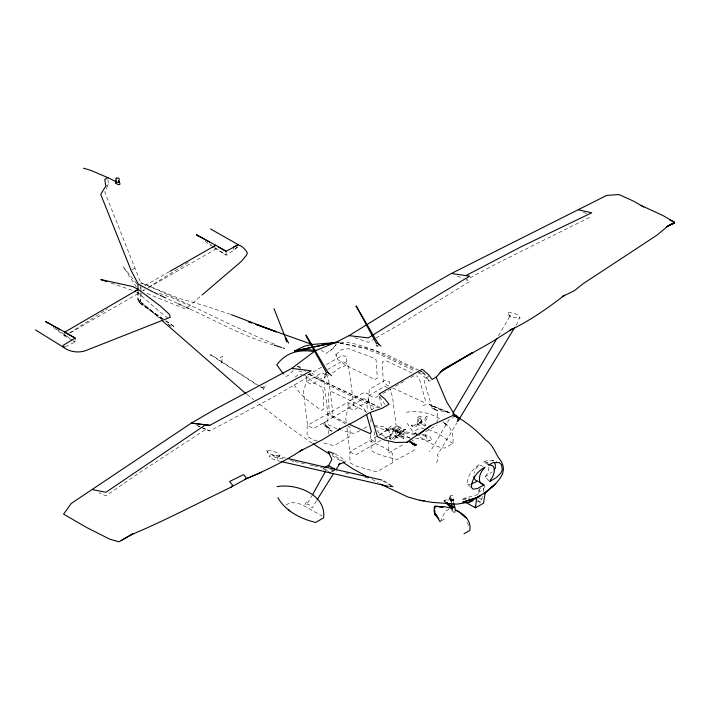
<?xml version="1.0" encoding="UTF-8"?>
<svg xmlns="http://www.w3.org/2000/svg" width="710" height="710" viewBox="0 0 710 710"><rect width="100%" height="100%" fill="white"/><g stroke="black" fill="none" stroke-linecap="round" stroke-linejoin="round"><path stroke-width="0.53" stroke-dasharray="3.55 2.66" d="M451.276 499.387C452.084 495.323 445.445 500.763 444.158 500.754L445.578 501.952M509.114 315L510.295 317.059L509.114 315L509.105 317.743L497.923 336.735M449.785 496.361L450.681 495.5L452.856 495.731L453.548 500.248L452.652 500.763C449.359 501.979 448.161 494.941 451.959 496.814L452.856 495.731M450.477 500.301L451.374 499.449L453.548 499.902M450.779 499.787L451.374 499.449C456.06 500.115 447.859 500.754 452.661 499.387M138.139 291.908L137.988 299.593L139.471 302.966L162.217 318.488M388.787 440.626L388.53 452.989L404.7 443.688M395.789 430.118L395.789 437.085L397.467 437.946L399.854 436.579L399.854 429.603L398.168 428.742L395.789 430.118L397.467 430.979L399.854 429.603M437.067 423.027L437.324 410.664L431.671 407.859L437.324 410.664M417.214 422.477L417.507 417.391L419.787 416.078L421.474 416.939L421.474 423.914L419.193 425.228L417.214 423.968L417.214 422.477L415.82 424.536L413.744 425.734L414.232 425.902L412.448 424.642L411.259 425.672L413.735 427.562L416.317 426.311L417.702 424.252L419.193 418.252L421.474 416.939M328.082 434.138L328.774 429.621L329.271 429.328L332.12 431.05M478.682 493.415L479.57 488.56M477.599 500.097L479.472 501.872L481.362 501.473L482.445 495.82M221.697 362.837L222.532 356.225L220.553 357.37L221.343 362.624M483.137 492.101L484.522 484.903M377.028 430.358L379.601 433.588L386.222 437.422L390.864 435.771L391.37 433.881L389.888 434.973L410.06 437.475M137.988 291.517L137.988 299.593L139.471 302.966L140.962 297.88L140.962 292.564M325.224 374.978L323.787 379.921L327.842 413.815L333.869 416.734L353.704 405.321L349.453 371.658L347.669 364.106L342.327 361.017L327.585 369.502M139.471 302.966L140.962 297.88L140.864 290.337M397.467 430.979L396.18 436.863L394.795 438.691L392.213 440.289L389.639 438.452L390.828 437.2L392.71 438.629L392.222 438.345L396.18 435.257L394.795 437.085M436.623 462.734L438.514 457.764L437.431 455.074L456.912 422.911M478.957 489.971L478.602 490.885C480.785 492.456 484.034 488.87 484.646 486.749L484.282 486.243M209.876 356.056L210.595 354.414L259.452 386.08M108 179.657L108.346 184.68L104.796 191.993L140.766 282.793C186.126 301.706 229.277 325.597 274.805 344.19M400.147 433.091L399.659 432.807L401.443 433.49L400.946 433.322L403.129 432.07L404.416 429.497L406.005 429.497L404.114 433.322L401.443 435.097L399.659 434.289L398.168 428.742M440.093 521.726L445.534 510.925L448.835 509.336M421.669 420.364L421.181 420.196L421.181 421.678L423.062 422.202L425.636 420.826L427.624 416.947L426.036 416.717L424.651 419.459L421.181 420.196L419.787 416.078M393.988 429.541L388.832 438.567L384.687 437.875M450.779 497.843L450.477 498.242L451.072 497.905M449.261 419.335L430.81 450.673L429.124 451.64M316.483 500.825L312.116 508.165L310.731 505.653L307.865 503.985L306.383 504.846L311.947 495.74M264.919 386.693L263.144 389.666L264.457 388.911L258.325 385.849M304.901 504.668L306.578 501.872M431.52 439.472L430.136 436.952L427.269 435.292L425.787 436.144L425.494 435.292L427.171 432.488M515.93 325.455L518.797 320.725M326.547 375.235L325.349 377.063L318.417 379.797L313.847 383.453L310.971 384.075L306.329 381.731L306.232 375.954L321.799 366.999M489.021 480.714L485.019 476.88L486.687 474.493A10.526 6.088 -59.9 0 0 488.862 466.701M479.108 489.749L480.563 488.116M482.969 466.417L479.002 464.757L476.144 468.396A10.526 6.088 -59.9 0 0 474.209 473.366M428.946 375.785L425.37 378.82L424.385 381.9L431.502 405.579L435.443 409.812L447.904 412.217L453.654 414.383M335.91 342.318L336.007 344.891L333.052 348.45L326.032 353.509L321.213 350.119M336.007 344.891L329.981 351.113M391.325 437.484L390.234 438.682L389.639 438.452M278.506 457.258L279.988 455.722L277.619 452.971L272.675 451.027L266.543 450.451L268.123 453.424M293.328 370.371L288.633 375.137L285.864 376.62L283.787 374.294M237.451 247.036L233.652 250.364L226.108 255.156L212.246 246.547M237.69 246.814L233.652 250.364L233.652 246.938M421.181 421.678L417.507 424.367M395.789 437.085L399.659 434.289M335.919 354.547L342.14 349.24L348.867 348.787L374.578 358.302L376.06 359.846L377.347 378.084L374.578 379.681C362.215 372.244 347.891 368.259 336.842 358.621L335.919 354.547L336.904 358.665M412.945 424.935L411.853 425.902L411.259 425.672M187.83 307.19L201.258 295.697M295.147 377.205L298.901 374.117L301.99 374.392M378.297 395.781L376.77 397.005L373.895 397.627L369.253 395.284L369.156 389.506L384.625 380.604L389.275 381.35L389.328 385.636M379.184 435.345L391.317 426.053M326.458 364.541L341.936 355.639L346.578 356.393L346.675 363.875L345.584 365.535L338.643 368.383L334.082 372.04L331.206 372.661M479.002 464.757C472.576 469.115 466.718 476.055 467.633 484.318L470.739 487.096M518.398 319.243L520.075 318.044L518.007 315.009L513.463 313.066L507.135 312.489L509.301 315.346L513.942 317.352L520.075 318.044M485.019 476.88L492.225 471.884M308.078 374.188L311.131 375.27L272.454 397.529L209.778 430.961L205.927 429.301L141.237 471.529L105.914 495.837L99.143 492.713M53.41 327.434L64.796 335.99L68.515 333.629M69.447 333.034L107.583 308.841M144.751 289.618L142.887 290.789L144.822 289.724M148.488 287.284L189.579 261.599M72.34 340.356L64.796 335.99L66.713 334.88M70.556 332.662L138.681 293.248L138.379 290.337M371.321 409.918L373.398 408.72L374.978 405.259L357.982 397.919L328.828 383.959L322.012 380.232L311.752 372.963M418.465 372.732L421.412 374.126L429.115 381.226L430.642 380.338M105.772 186.162L108.346 184.68M131.882 269.853L135.131 267.981M374.96 338.555L368.357 342.353L354.157 337.41M375.901 338.013L407.034 320.103L469.807 281.471L466.177 279.9L497.186 263.321L591.758 216.319M382.885 393.544L391.512 388.574M395.355 386.373L403.981 381.403M410.691 377.542L414.525 375.341M418.359 373.132L422.193 370.931L429.115 381.226M359.988 430.704L354.13 433.499L341.936 430.482M363.697 428.565L368.339 425.902M392.683 428.458L397.44 425.716L403.963 429.497L403.963 430.526L399.206 433.26L392.683 429.488L392.683 428.458L399.206 432.23L399.206 433.26M392.683 429.488L397.44 426.745L403.963 430.526M380.737 440.44L376.957 442.614L370.931 439.809L370.407 433.002M384.509 438.265L396.792 431.201L392.639 397.707L390.26 389.355M331.135 471.396L333.034 470.304M399.206 432.23L403.963 429.497M332.085 471.884L334.942 470.233M286.094 504.996L291.056 502.147L301.244 504.269L321.994 515.948M425.618 431.653L437.023 425.086M442.96 421.651L447.256 425.592L443.404 422.45C451.436 426.497 453.867 435.203 452.891 443.493L444.957 448.054C435.221 447.389 427.26 440.919 418.864 436.597M478.034 494.559L464.668 498.109L461.393 499.991L470.144 498.597M441.185 520.874L446.244 518.185M148.656 287.532L215.733 249.148L215.733 247.204M144.822 285.615L168.785 271.983M488.737 465.077L483.803 461.988L486.865 460.675L492.225 460.337L496.84 461.482M65.355 346.737L75.171 341.998L75.171 338.111M455.128 512.256L453.442 512.655M406.005 429.497L404.416 429.497M424.926 426.027L425.716 425.574L425.716 424.66L420.577 421.678L419.787 422.139L419.787 423.053L424.926 426.027L424.926 425.112L425.716 424.66M398.363 435.603L399.153 435.15L399.153 434.236L398.363 434.689L398.363 435.603L403.307 438.469L404.096 438.008L404.096 437.094L399.153 434.236M450.974 499.556L443.954 500.985L445.507 502.44M445.578 502.396L444.061 500.923L445.738 500.639M422.752 405.339L429.204 404.256L451.569 413.486M453.45 511.28L455.225 511.28M427.624 416.947L426.036 416.717M406.431 412.235C418.625 410.362 431.627 412.723 441.522 420.329M467.633 484.318L470.703 484.264M340.321 342.255C356.092 341.794 370.478 349.719 385.352 353.935L418.847 370.176M404.096 437.094L403.307 437.555L403.307 438.469M279.988 455.722L273.554 455.199L268.708 453.424L266.543 450.451M390.047 486.483L394.077 487.104L382.308 479.711M483.803 461.988L486.687 462.334L488.498 463.381M415.82 433.624L385.246 428.281L389.79 430.792L382.867 426.444L373.176 425.521L383.471 429.648L415.377 434.547M422.059 434.529L427.269 435.292M478.886 497.87L481.06 499.13L481.558 500.674M416.415 434.706L425.787 436.144M389.027 486.119L392.896 486.758L382.264 480.661M415.368 438.141L430.136 440.608L427.269 438.949L425.494 435.292M379.175 407.709L374.285 406.786L370.371 405.135L328.978 385.361L315.24 377.906L308.992 373.637M340.028 343.134L365.623 347.882L374.578 350.42L416.335 370.132M326.067 374.543L328.836 375.12M340.108 343.214L365.286 348.575L379.122 354.077L414.533 370.86M424.314 428.671L420.276 427.802L414.427 431.165L417.595 435.044M428.352 429.541L437.387 433.127L452.891 443.493M283.024 458.917L269.019 455.767L269.995 458.163L279.926 461.252M290.567 460.621L293.798 461.349M294.881 461.589L304.581 463.772M309.968 464.988L313.199 465.716M314.281 465.955L323.982 468.138M330.443 469.594L336.913 471.049M345.53 472.993L348.761 473.721M364.931 477.36L368.162 478.087M285.447 457.994L272.48 455.03L276.927 456.69L277.912 459.201M464.668 498.109L466.763 498.677M477.262 501.517L481.451 502.644M273.235 344.882C243.956 336.877 217.482 321.523 189.978 309.09M282.571 347.793L284.648 348.441L282.678 347.589M336.895 428.822L327.842 424.562L327.842 413.699L347.376 402.464L363.484 410.194L366.777 412.563M317.175 441.079L313.145 439.747L307.111 436.481L307.111 425.627L326.653 414.383L342.761 422.122L350.065 427.5L350.065 435.842L349.471 436.756L336.478 444.229L333.309 445.489L321.204 442.41M230.368 314.317L206.308 306.241L177.926 298.031L140.962 282.678L140.962 284.861M111.071 283.068L132.646 290.443M159.359 293.381L173.693 298.431L186.251 304.333L187.307 306.241M298.901 370.931L303.995 372.741M184.964 308.841L145.994 293.07M261.262 387.012L263.046 387.678L264.573 385.139L266.232 385.938M297.543 365.987L303.126 368.162M326.52 427.021L329.981 428.449L325.233 424.899C326.28 420.648 322.464 421.722 324.15 425.299L326.423 426.958M422.015 372.865L426.958 374.951M380.178 407.46L315.098 377.454L308.619 373.389M200.078 426.825L196.173 425.175L200.051 426.825M205.927 429.301L201.054 427.234L209.778 430.961M457.267 276.066L463.213 278.622M326.618 426.958L329.981 428.449L324.541 425.867M177.34 303.374L166.77 298.457M182.204 305.575L185.115 306.889M136.666 292.316L138.681 293.248L159.413 311.566L167.498 317.805M412.057 373.034L385.938 360.662L382.876 361.399L382.282 362.774L383.276 381.634L386.835 385.068L388.716 386M419.77 370.629L423.462 372.404M583.309 212.157L587.063 214.003M392.479 387.855L424.385 402.597L425.37 400.307L419.743 380.24L416.672 375.608M346.906 423.133L332.786 416.166L329.227 412.732L328.233 393.864L328.828 392.497L331.889 391.76L358.967 404.585L362.632 406.706L365.694 411.339M492.225 460.337L493.814 461.136M417.507 417.391L419.193 418.252M421.474 423.914L419.787 423.053L420.577 422.592L420.577 421.678M398.168 435.718L399.854 436.579M372.084 479.365L378.457 482.969M335.067 453.947L340.605 457.036L345.841 461.678M326.715 426.213L325.331 425.414M387.589 387.811L384.927 386.267L369.253 395.284L366.972 405.969L367.594 411.33M417.214 423.968L419.193 425.228M325.553 374.773L322.003 372.714L306.329 381.731L303.454 391.609L307.51 425.512L313.634 428.494L333.372 417.134L329.218 383.293L327.337 375.803M395.692 436.57L397.467 437.946M332.058 455.625L341.874 461.58M324.585 468.707L329.245 471.404M325.517 470.277L323.654 469.195L323.654 468.165M73.281 340.906L75.171 341.998L71.577 339.513M328.774 429.621L331.614 431.343M343.773 461.846L332.333 454.364M304.04 370.54L305.46 371.428M211.19 355.302L257.393 385.255M165.856 320.973L174.953 327.186L164.046 319.562M209.991 244.071L211.784 245.305M215.37 247.772L226.108 255.156L226.108 251.269M56.303 328.961L70.68 338.892M163.131 318.923L138.583 301.768L162.244 319.784M312.196 443.173C293.177 430.393 275.081 416.592 257.268 402.259M409.963 438.496L406.67 436.126L390.66 428.449L371.126 439.694L371.126 450.557L377.054 453.761L387.136 457.089L397.325 459.441L413.38 450.77L414.081 449.794L414.081 446.67M410.788 439.082L414.081 441.451M205.279 241.347L211.376 245.9M444.061 500.923L445.374 501.917M246.849 394.396L253.798 399.641M168.376 324.452L171.882 327.124M417.196 435.274L413.042 431.964L407.22 423.329M162.554 319.553L137.988 299.593L160.478 319.136M168.492 324.372L170.187 325.748M304.04 374.578L314.308 383.027L322.012 387.207L323.201 391.751L323.893 408.836L321.417 410.265C310.749 403.023 299.593 395.399 293.665 383.542M429.204 404.256L435.443 409.812M452.927 417.995L452.03 417.942M136.915 283.876L123.007 266.543L136.311 286.84M379.628 396.606L384.82 404.327M388.201 429.648L390.864 435.771M371.516 409.856L369.04 401.567L363.697 398.479L348.033 407.487L345.752 418.181L346.436 423.497M467.455 522.329L468.609 526.385M379.309 396.792L381.598 406.182M450.877 500.071L451.24 502.112M453.051 499.618L453.601 502.778M451.311 502.325L450.974 500.364L451.311 502.387M374.303 431.76L375.572 443.413L355.737 454.826L349.808 451.959L346.844 426.692M324.94 422.095L325.136 424.846M140.793 284.95L140.846 289.263M397.44 425.716L397.44 426.745M370.895 418.643L370.895 422.814M140.962 287.257L140.962 291.508M64.796 333.07L64.796 335.99M486.687 462.334A10.526 6.088 -59.9 0 1 488.622 465.077M368.25 400.999L367.15 402.765L360.21 405.499L355.648 409.155L352.772 409.785L348.131 407.433L348.033 401.665L363.502 392.763L368.144 393.509L368.25 400.999M392.763 462.068L392.16 462.982L379.167 470.455L375.998 471.706L355.834 465.973L349.906 462.76L349.906 451.906L369.44 440.661L385.45 448.338L392.763 453.717L392.763 462.068M447.904 412.217L438.318 408.836L431.502 405.579L447.904 412.217M300.277 368.162L297.499 366.413L300.277 368.179"/><path stroke-width="1.06" d="M452.297 511.12L451.666 506.931L452.554 506.425M453.788 503.834C456.574 509.265 449.838 508.582 451.48 503.301M453.841 506.363L454.728 507.224L453.841 507.739L451.666 507.277M669.681 220.011L674.5 222.23L666.761 226.685L674.491 223.029L674.5 222.23L662.927 215.529L640.695 205.279M476.703 497.55L475.425 507.783L465.139 502.068M356.092 306.56L356.189 306.045L378.82 344.767M458.58 420.932L459.255 417.888L455.305 415.146L457.48 416.406M457.169 421.607L458.367 418.403L455.101 416.282M325.704 470.97L312.506 494.826M328.286 466.115L331.898 459.317L328.153 451.427M116.147 180.739L115.552 183.26L118.517 184.635L119.804 184.467L120.008 183.775L118.721 180.748M451.427 503.141L452.163 507.224L452.758 506.762M453.184 412.696L496.805 338.635M317.024 499.911L333.594 473.455M459.201 419.122L514.785 327.345M335.928 469.807L340.001 463.444L338.714 464.411L344.829 462.068M436.943 506.691L434.866 506.576L434.271 507.375L434.076 510.916L434.866 514.688L438.815 518.557M131.323 534.728C165.341 520.448 197.966 503.124 231.176 487.104L232.658 485.223L229.596 481.504L243.574 474.599L246.636 478.549C265.966 470.535 284.852 461.154 302.371 449.687L299.309 451.453M494.071 469.789L495.296 468.396L495.296 464.739L494.55 462.938M337.88 430.056L355.923 420.817L369.617 412.714L382.104 408.268L389.036 404.274L385.184 399.295L379.051 394.032L422.193 369.209L428.316 374.481L432.177 379.451L436.144 377.17L443.093 369.635L472.461 352.63L440.724 371.8M483.998 493.761L495.775 483.776L483.998 493.761C493.095 485.551 509.718 475.017 500.852 460.861C495.207 453.93 493.485 444.877 485.436 439.809C476.872 430.553 467.011 422.619 456.104 416.291M439.978 372.404L443.093 369.635L492.083 341.794L512.709 328.668L509.647 330.434C529.323 321.08 547.375 308.468 564.583 295.165L562.311 296.594L574.603 290.55L583.141 283.698L656.83 235.241L668.341 225.771L674.491 223.029M202.093 294.987L241.524 261.236L246.397 255.352L247.391 253.062C245.527 249.379 242.234 246.015 238.214 244.773L226.108 251.269L218.485 247.036M453.566 416.939L455.003 415.776M121.215 540.434L132.912 533.822L119.04 541.81L109.748 539.165L86.718 527.539L63.598 514.147L71.24 503.461L191.301 423.107L215.201 409.244L291.766 368.392L315.089 350.873L335.91 342.318L349.089 335.644L425.743 288.109L451.329 273.501L606.668 195.41L619.058 194.567L633.684 201.214L643.766 207.054M419.486 434.227L430.81 425.574L454.613 414.746L446.705 401.931L436.144 377.17M370.336 412.998L377.454 436.668L384.27 439.934L395.346 442.463L406.715 442.303L430.81 425.574M291.766 368.392L311.131 370.815L209.778 425.352L205.501 424.82L105.914 492.296L92.38 489.598M134.563 291.73L138.281 289.369L160.398 306.081L169.193 314.148L170.373 317.237L88.51 349.498C80.177 353.482 70.201 352.533 62.977 346.959L35.5 329.901M211.997 247.595L215.733 245.261L226.108 251.269M480.475 495.269L477.644 496.982L485.232 492.642L483.554 503.212L475.425 507.783L475.327 505.777M47.322 322.748L45.529 321.506L64.796 332.102L138.281 289.369L132.646 286.556L100.793 279.554L106.961 281.666M115.464 181.37L107.858 177.651L104.778 179.417L105.772 186.162L100.722 194.336L131.066 270.324L138.281 284.222L153.138 291.988M64.796 332.102L75.171 338.111L62.977 345.477L62.977 346.959L64.557 346.808M231.176 487.104L246.636 478.549M324.612 467.624L328.419 465.432L334.942 469.203M483.874 484.903L477.626 488.498L473.064 489.181L471.476 487.459C471.564 478.859 477.51 471.076 484.957 467.251L481.575 471.547A10.526 6.088 -59.9 0 0 481.575 483.705L483.874 484.903L478.647 481.584M464.012 533.751L469.763 530.441C471.795 520.696 463.541 513.649 455.625 509.913M169.743 271.442L215.733 245.261L196.563 234.841L198.356 236.075M473.605 499.609L469.044 502.147L457.071 504.135L432.328 502.396L419.663 500.328L407.611 496.885L380.232 483.998M478.176 497.062L480.918 495.536M477.945 497.24L462.893 502.147L477.945 497.24L469.044 502.147L472.745 500.932M338.67 429.639L340.25 428.805L322.003 439.987L300.294 450.957M465.858 275.595L521.672 246.485L591.758 212.778L578.615 209.849M233.652 246.938L238.311 244.71L210.542 228.966M471.591 483.856L477.777 481.025L476.144 480.563A10.526 6.088 -59.9 0 1 473.969 476.188M244.364 479.516L261.52 472.274M406.715 442.303L408.747 441.584M410.078 441.389L416.291 445.072M410.176 442.472L410.77 442.019L410.478 441.274M339.22 342.273L312.187 344.465L304.457 346.178L294.41 351.024L307.19 349.604L316.243 350.394M312.506 347.234L294.41 351.024L335.91 342.318L314.628 346.782M277.113 486.643C296.043 483.155 326.6 494.462 323.574 517.892L315.639 522.462C301.022 518.957 285.491 511.271 277.903 497.728M438.86 506.647L444.851 506.754L450.681 508.191M439.02 506.807L443.164 507.038L434.866 505.999M423.932 500.656L419.663 500.328L424.03 500.701M388.157 486.306L281 461.5M314.104 351.61C299.46 349.196 286.183 352.133 276.785 364.833L283.095 373.513M349.089 335.644L368.357 337.898L407.034 313.811L469.709 276.154L451.329 273.501M205.501 424.82L191.301 423.107L209.778 425.352M376.247 345.672L378.057 346.081M287.603 458.491L381.607 479.995M83.443 168.19L90.658 170.311L107.858 177.651M274.273 345.202L281.533 347.474M231.416 314.672L276.403 331.854L255.786 324.355L312.187 344.465M251.659 322.846L248.571 321.728L251.659 322.855M329.138 451.782L334.082 453.583M452.936 414.116L454.613 414.746M414.995 445.259L411.756 443.28L415.057 445.454M348.796 424.065L370.336 433.695L371.321 431.405L366.582 414.507M178.308 303.809L181.227 305.131M186.091 307.332L189.011 308.655M154.043 292.413L158.206 294.393M160.105 295.298L165.812 298.005M416.016 444.788L414.232 443.91L416.078 444.975M368.339 477.315L353.358 469.115L343.64 462.742M196.563 234.841L209.911 242.261M45.529 321.506L59.871 329.546M64.654 332.218L75.171 338.111M452.554 508.822L449.394 505.964L451.613 508.023M455.829 510.25L459.184 512.203M329.369 454.072L313.048 443.768M328.313 471.893L330.177 472.975M413.442 444.593L409.785 441.789M447.105 503.097L449.394 504.819L446.776 502.786L452.661 507.162M245.98 393.748L162.137 320.583M460.772 513.463L466.301 518.264M449.394 506.186L451.693 508.12L446.288 503.168M451.613 508.049L446.341 503.133M327.949 372.43L331.605 375.696M378.128 343.56L380.977 346.214M288.446 509.354L289.742 510.889M437.156 515.992L434.476 512.744L440.093 521.726M328.641 373.637L306.01 334.916M305.912 335.661L326.564 372.892M285.571 337.294L288.633 343.072M325.579 373.345L326.067 374.543M274.007 308.646L286.583 340.658M285.464 338.271L286.733 341.838M452.057 508.537L451.959 507.907M454.737 506.656L455.447 510.721M451.48 503.399L452.155 507.446M376.744 344.022L356.189 306.045M434.866 506.576L434.866 508.6M434.866 510.632L434.866 514.688M328.419 465.432L328.419 466.461M137.988 284.39L137.988 289.387M490.45 480.031L489.82 481.478L496.272 477.661L500.736 473.259L502.316 469.718L501.526 464.801L499.245 462.574L492.997 462.618L488.737 465.077L492.119 465.485A10.526 6.088 -59.9 0 1 492.119 477.644L490.45 480.031M116.147 178.112L115.757 181.547L116.245 182.284L118.721 182.346L119.218 178.858L118.721 178.121L116.147 178.112"/></g></svg>
